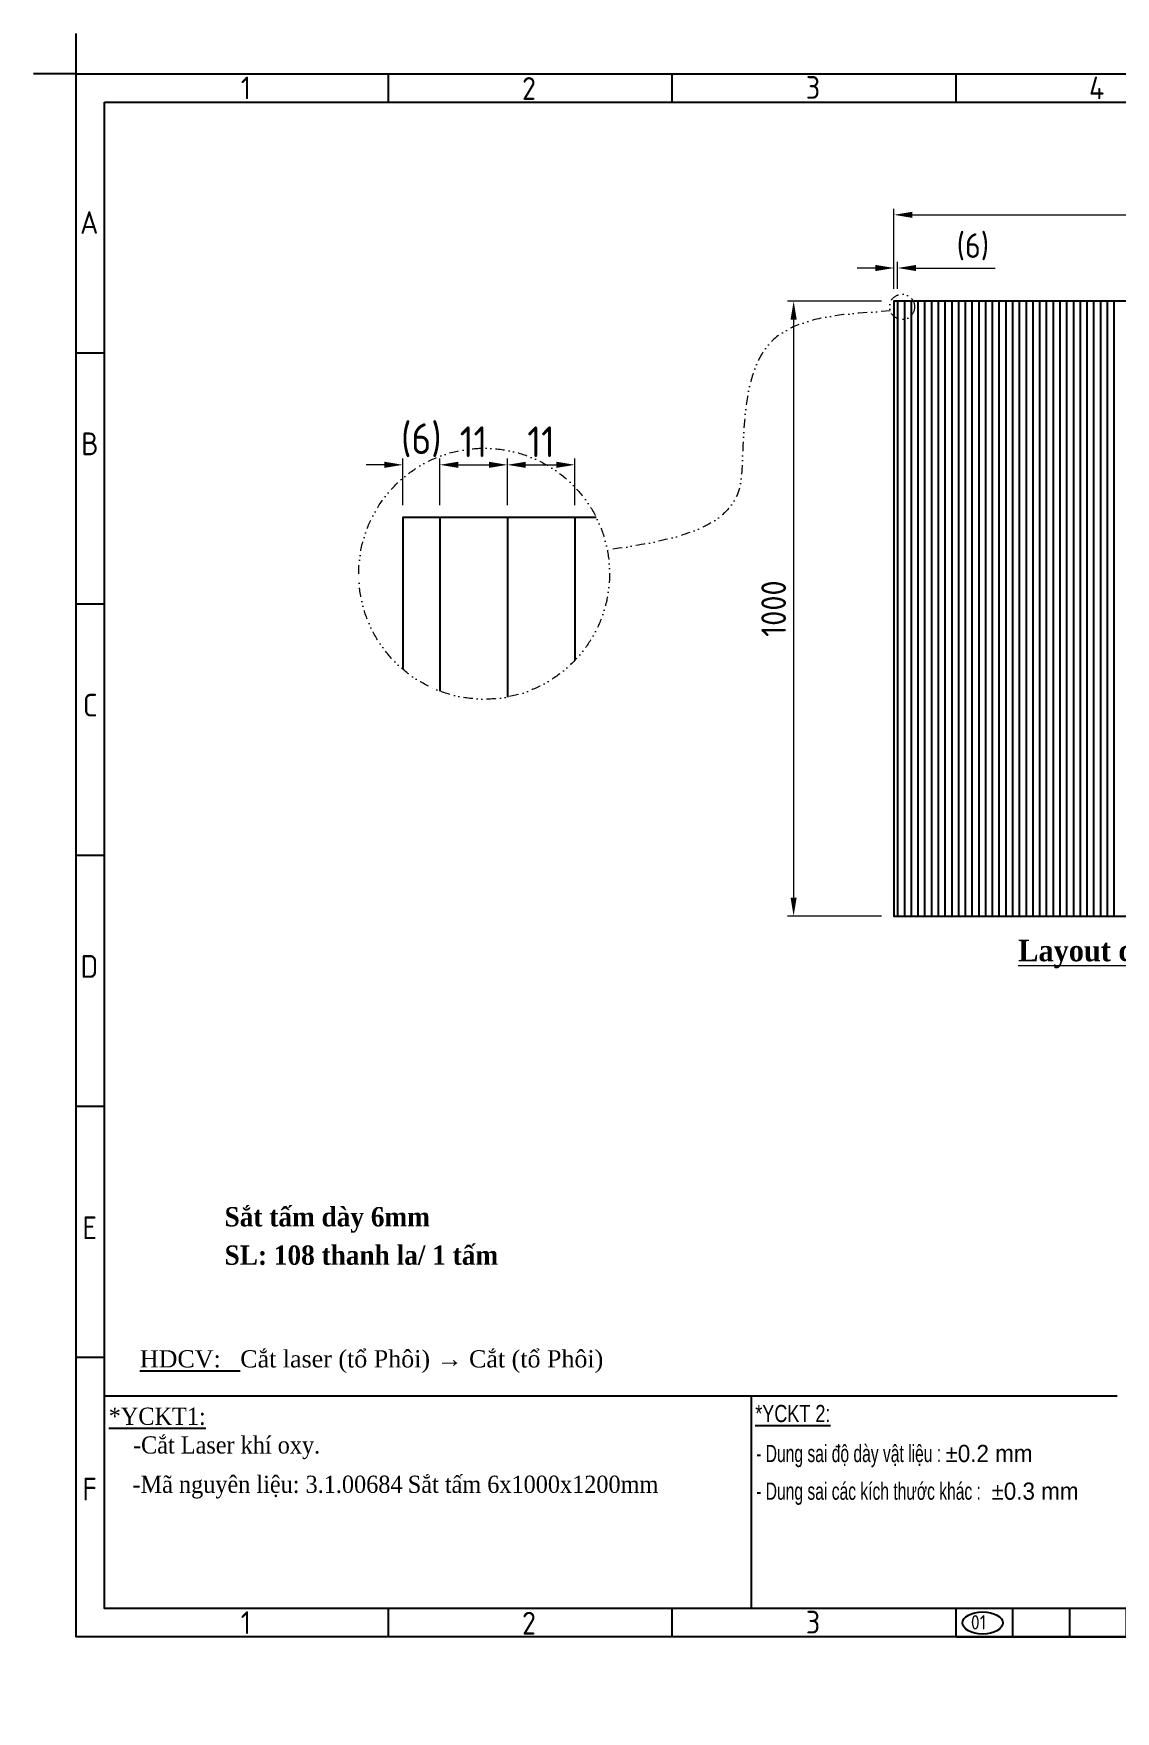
# Model space of a CAD drawing. Header units: millimetres. Extents: x -205945 to -46279, y 28253 to 108078.
# Drawn here: x -114175 to -112414, y 54296 to 57025 of the extents above; entities that cross this region are included whole.
import ezdxf

# ---------------------------------------------------------------- set-up
doc = ezdxf.new("R2010")
doc.units = ezdxf.units.MM
doc.header["$PDMODE"] = 2
for name, pattern in [('CENTER', [2, 1.25, -0.25, 0.25, -0.25]), ('CONTPVMNIL', [0]), ('DIVIDE', [1.25, 0.5, -0.25, 0, -0.25, 0, -0.25])]:
    doc.linetypes.add(name, pattern=pattern)
doc.layers.get('0').update_dxf_attribs({"linetype": 'CONTPVMNIL'})
doc.layers.get('DEFPOINTS').update_dxf_attribs({"color": 6})
doc.layers.add('D KT', color=4, linetype='Continuous', lineweight=18)
doc.layers.add('d tam', color=2, linetype='CENTER', lineweight=9)
doc.layers.add('FRAME050', color=6, linetype='Continuous')
doc.layers.add('MAIN', color=7, linetype='Continuous')
doc.styles.add('ISOCP', font='isocp')
doc.styles.add('SLDTEXTSTYLE0', font='timesi.ttf', dxfattribs={"width": 0.933, "bigfont": 'bigfont'})
doc.styles.add('SLDTEXTSTYLE3', font='TXT', dxfattribs={"width": 0.65, "bigfont": 'bigfont'})
doc.styles.get("Standard").update_dxf_attribs({"font": 'isocp.shx'})
doc.styles.add('style1', font='arial.ttf', dxfattribs={"width": 0.75})
doc.dimstyles.new('dim 20', dxfattribs={"dimscale": 20, "dimtxt": 2.5, "dimasz": 1.5, "dimexe": 0.5, "dimexo": 1, "dimtad": 1, "dimtoh": 1, "dimtxsty": 'ISOCP', "dimcen": 0, "dimclrd": 3, "dimclre": 3, "dimclrt": 7, "dimadec": 0, "dimazin": 0, "dimtfac": 1, "dimtix": 1, "dimtofl": 0, "dimtmove": 0, "dimatfit": 3, "dimfxl": 0, "dimlwd": 5, "dimlwe": 5, "dimarcsym": 0})

# ---------------------------------------------------------------- blocks, each defined once
blk = doc.blocks.new('khung moi')
at = {"layer": 'FRAME050'}
for p, q in [((-261.36, 221.36), (-261.36, 225.32)), ((-221.76, 221.36), (-221.76, 225.32)), ((-182.16, 221.36), (-182.16, 225.32)), ((-142.56, 221.36), (-142.56, 225.32)), ((-102.96, 221.36), (-102.96, 225.32)), ((-63.36, 221.36), (-63.36, 225.32)), ((-23.76, 221.36), (-23.76, 225.32)), ((-300.96, 186.36), (-304.92, 186.36)), ((0, 186.36), (-3.96, 186.36)), ((-300.96, 151.36), (-304.92, 151.36)), ((0, 151.36), (-3.96, 151.36)), ((-304.92, 116.36), (-300.96, 116.36)), ((-3.96, 116.36), (0, 116.36)), ((-300.96, 81.36), (-304.92, 81.36)), ((0, 81.36), (-3.96, 81.36)), ((-300.96, 46.36), (-304.92, 46.36)), ((0, 46.36), (-3.96, 46.36)), ((-261.36, 7.4), (-261.36, 11.36)), ((-221.76, 7.4), (-221.76, 11.36)), ((-182.16, 7.4), (-182.16, 11.36)), ((-174.24, 7.4), (-174.24, 11.36)), ((-166.32, 7.4), (-166.32, 11.36)), ((-158.4, 7.4), (-158.4, 11.36)), ((-150.48, 7.4), (-150.48, 11.36)), ((-142.56, 11.36), (-142.56, 7.4)), ((-134.64, 7.4), (-134.64, 11.36)), ((-126.72, 7.4), (-126.72, 11.36)), ((-118.8, 7.4), (-118.8, 11.36)), ((-110.88, 7.4), (-110.88, 11.36)), ((-102.96, 7.4), (-102.96, 11.36)), ((-63.36, 7.4), (-63.36, 11.36)), ((-23.76, 7.4), (-23.76, 11.36)), ((-182.16, 7.4), (-102.96, 7.4))]:
    blk.add_line(p, q, dxfattribs=at)
at = {"layer": 'MAIN'}
for p, q in [((-304.92, 225.32), (-304.92, 230.92)), ((-304.92, 225.32), (-310.86, 225.32)), ((0, 7.4), (9.82, 7.4)), ((0, 7.4), (0, -3))]:
    blk.add_line(p, q, dxfattribs=at)
at = {"layer": 'MAIN', "color": 7, "linetype": 'Continuous'}
blk.add_lwpolyline([(-300.96, 221.36), (-3.96, 221.36), (-3.96, 11.36), (-300.96, 11.36)], close=True, dxfattribs=at)
at = {"layer": 'FRAME050', "style": 'ISOCP'}
for s, p in [('1', (-281.95, 221.76)), ('2', (-242.72, 221.68)), ('3', (-203.13, 221.83)), ('4', (-163.63, 221.76)), ('5', (-123.93, 221.83)), ('6', (-84.25, 221.69)), ('7', (-44.67, 221.76)), ('8', (-9.03, 221.76)), ('A', (-3.41, 208.57)), ('A', (-304.37, 203)), ('B', (-304.21, 172.14)), ('B', (-3.25, 172.14)), ('C', (-303.97, 135.71)), ('C', (-3.01, 135.71)), ('D', (-304.3, 99.28)), ('D', (-3.34, 99.28)), ('E', (-304.05, 62.84)), ('E', (-3.09, 62.84)), ('F', (-304.05, 26.41)), ('1', (-281.95, 7.8)), ('2', (-242.72, 7.72)), ('3', (-203.13, 7.87)), ('6', (-84.25, 7.73)), ('7', (-44.67, 7.8)), ('8', (-9.03, 7.8))]:
    blk.add_text(s, height=3.17, dxfattribs=at).set_placement(p)
blk = doc.blocks.new('*D584')
at = {"layer": 'D KT', "color": 3, "lineweight": 5, "ltscale": 3, "transparency": 16777216}
for p, q in [((-112794.7, 56589.3), (-112947.9, 56589.3)), ((-112937.9, 56559.3), (-112937.9, 55619.3)), ((-112794.7, 55589.3), (-112947.9, 55589.3))]:
    blk.add_line(p, q, dxfattribs=at)
at = {"layer": 'D KT', "color": 3, "ltscale": 3, "transparency": 16777216}
for points in [[(-112942.9, 56559.3), (-112932.9, 56559.3), (-112937.9, 56589.3)], [(-112942.9, 55619.3), (-112932.9, 55619.3), (-112937.9, 55589.3)]]:
    blk.add_solid(points, dxfattribs=at)
at = {"layer": 'DEFPOINTS', "color": 0, "ltscale": 3, "transparency": 16777216}
for p in [(-112774.7, 56589.3), (-112937.9, 55589.3), (-112774.7, 55589.3)]:
    blk.add_point(p, dxfattribs=at)
at = {"layer": 'D KT', "color": 7, "ltscale": 3, "transparency": 16777216, "insert": (-112970.4, 56089.3), "char_height": 40, "attachment_point": 5, "rotation": 90, "style": 'ISOCP'}
blk.add_mtext('1000', dxfattribs=at)
blk = doc.blocks.new('*D581')
at = {"layer": 'D KT', "color": 3, "lineweight": 5, "ltscale": 3, "transparency": 16777216}
for p, q in [((-112774.7, 56609.3), (-112774.7, 56739.8)), ((-111574.7, 56609.3), (-111574.7, 56739.8)), ((-112744.7, 56729.8), (-111604.7, 56729.8))]:
    blk.add_line(p, q, dxfattribs=at)
at = {"layer": 'D KT', "color": 3, "ltscale": 3, "transparency": 16777216}
for points in [[(-112744.7, 56734.8), (-112744.7, 56724.8), (-112774.7, 56729.8)], [(-111604.7, 56734.8), (-111604.7, 56724.8), (-111574.7, 56729.8)]]:
    blk.add_solid(points, dxfattribs=at)
at = {"layer": 'DEFPOINTS', "color": 0, "ltscale": 3, "transparency": 16777216}
for p in [(-111574.7, 56729.8), (-112774.7, 56589.3), (-111574.7, 56589.3)]:
    blk.add_point(p, dxfattribs=at)
at = {"layer": 'D KT', "color": 7, "ltscale": 3, "transparency": 16777216, "insert": (-112174.7, 56762.3), "char_height": 40, "attachment_point": 5, "style": 'ISOCP'}
blk.add_mtext('1200', dxfattribs=at)
blk = doc.blocks.new('*D582')
at = {"color": 3, "lineweight": 5, "transparency": 16777216}
for p, q in [((-112804.7, 56643.3), (-112834.7, 56643.3)), ((-112774.7, 56609.3), (-112774.7, 56653.3)), ((-112768.7, 56609.3), (-112768.7, 56653.3)), ((-112738.7, 56643.3), (-112609.7, 56643.3))]:
    blk.add_line(p, q, dxfattribs=at)
at = {"color": 3, "transparency": 16777216}
for points in [[(-112804.7, 56648.3), (-112804.7, 56638.3), (-112774.7, 56643.3)], [(-112738.7, 56648.3), (-112738.7, 56638.3), (-112768.7, 56643.3)]]:
    blk.add_solid(points, dxfattribs=at)
at = {"layer": 'DEFPOINTS', "color": 0, "transparency": 16777216}
for p in [(-112768.7, 56643.3), (-112774.7, 56589.3), (-112768.7, 56589.3)]:
    blk.add_point(p, dxfattribs=at)
at = {"color": 7, "transparency": 16777216, "insert": (-112646.2, 56677.8), "char_height": 40, "attachment_point": 5, "style": 'ISOCP'}
blk.add_mtext('(6)', dxfattribs=at)
blk = doc.blocks.new('*D587')
at = {"color": 3, "lineweight": 5, "ltscale": 30, "transparency": 16777216}
for p, q in [((-113573.8, 56257.5), (-113573.8, 56333.2)), ((-113513.8, 56257.5), (-113513.8, 56333.2)), ((-113603.8, 56323.2), (-113633.8, 56323.2)), ((-113483.8, 56323.2), (-113453.8, 56323.2))]:
    blk.add_line(p, q, dxfattribs=at)
at = {"color": 3, "ltscale": 30, "transparency": 16777216}
for points in [[(-113603.8, 56328.2), (-113603.8, 56318.2), (-113573.8, 56323.2)], [(-113483.8, 56328.2), (-113483.8, 56318.2), (-113513.8, 56323.2)]]:
    blk.add_solid(points, dxfattribs=at)
at = {"layer": 'DEFPOINTS', "color": 0, "ltscale": 30, "transparency": 16777216}
for p in [(-113573.8, 56323.2), (-113573.8, 56237.5), (-113513.8, 56237.5)]:
    blk.add_point(p, dxfattribs=at)
at = {"color": 7, "ltscale": 30, "transparency": 16777216, "insert": (-113543.8, 56363.2), "char_height": 50, "attachment_point": 5, "style": 'ISOCP'}
blk.add_mtext('(6)', dxfattribs=at)
blk = doc.blocks.new('*D588')
at = {"color": 3, "lineweight": 5, "ltscale": 30, "transparency": 16777216}
for p, q in [((-113513.8, 56257.5), (-113513.8, 56333.2)), ((-113403.8, 56257.5), (-113403.8, 56333.2)), ((-113483.8, 56323.2), (-113433.8, 56323.2))]:
    blk.add_line(p, q, dxfattribs=at)
at = {"color": 3, "ltscale": 30, "transparency": 16777216}
for points in [[(-113483.8, 56328.2), (-113483.8, 56318.2), (-113513.8, 56323.2)], [(-113433.8, 56328.2), (-113433.8, 56318.2), (-113403.8, 56323.2)]]:
    blk.add_solid(points, dxfattribs=at)
at = {"layer": 'DEFPOINTS', "color": 0, "ltscale": 30, "transparency": 16777216}
for p in [(-113403.8, 56323.2), (-113513.8, 56237.5), (-113403.8, 56237.5)]:
    blk.add_point(p, dxfattribs=at)
at = {"color": 7, "ltscale": 30, "transparency": 16777216, "insert": (-113458.8, 56360.7), "char_height": 50, "attachment_point": 5, "style": 'ISOCP'}
blk.add_mtext('11', dxfattribs=at)
blk = doc.blocks.new('*D589')
at = {"color": 3, "lineweight": 5, "ltscale": 30, "transparency": 16777216}
for p, q in [((-113403.8, 56257.5), (-113403.8, 56333.2)), ((-113293.8, 56257.5), (-113293.8, 56333.2)), ((-113373.8, 56323.2), (-113323.8, 56323.2))]:
    blk.add_line(p, q, dxfattribs=at)
at = {"color": 3, "ltscale": 30, "transparency": 16777216}
for points in [[(-113373.8, 56328.2), (-113373.8, 56318.2), (-113403.8, 56323.2)], [(-113323.8, 56328.2), (-113323.8, 56318.2), (-113293.8, 56323.2)]]:
    blk.add_solid(points, dxfattribs=at)
at = {"layer": 'DEFPOINTS', "color": 0, "ltscale": 30, "transparency": 16777216}
for p in [(-113293.8, 56323.2), (-113403.8, 56237.5), (-113293.8, 56237.5)]:
    blk.add_point(p, dxfattribs=at)
at = {"color": 7, "ltscale": 30, "transparency": 16777216, "insert": (-113348.8, 56360.7), "char_height": 50, "attachment_point": 5, "style": 'ISOCP'}
blk.add_mtext('11', dxfattribs=at)

msp = doc.modelspace()

# ---------------------------------------------------------------- linework, layer by layer
at = {"ltscale": 30}
for p, q in [((-112768.695, 56589.313), (-112768.695, 55589.313)), ((-112757.695, 56589.313), (-112757.695, 55589.313)), ((-112746.695, 56589.313), (-112746.695, 55589.313)), ((-112735.695, 56589.313), (-112735.695, 55589.313)), ((-112724.695, 56589.313), (-112724.695, 55589.313)), ((-112713.695, 56589.313), (-112713.695, 55589.313)), ((-112702.695, 56589.313), (-112702.695, 55589.313)), ((-112691.695, 56589.313), (-112691.695, 55589.313)), ((-112680.695, 56589.313), (-112680.695, 55589.313)), ((-112669.695, 56589.313), (-112669.695, 55589.313)), ((-112658.695, 56589.313), (-112658.695, 55589.313)), ((-112647.695, 56589.313), (-112647.695, 55589.313)), ((-112636.695, 56589.313), (-112636.695, 55589.313)), ((-112625.695, 56589.313), (-112625.695, 55589.313)), ((-112614.695, 56589.313), (-112614.695, 55589.313)), ((-112603.695, 56589.313), (-112603.695, 55589.313)), ((-112592.695, 56589.313), (-112592.695, 55589.313)), ((-112581.695, 56589.313), (-112581.695, 55589.313)), ((-112570.695, 56589.313), (-112570.695, 55589.313)), ((-112559.695, 56589.313), (-112559.695, 55589.313)), ((-112548.695, 56589.313), (-112548.695, 55589.313)), ((-112537.695, 56589.313), (-112537.695, 55589.313)), ((-112526.695, 56589.313), (-112526.695, 55589.313)), ((-112515.695, 56589.313), (-112515.695, 55589.313)), ((-112504.695, 56589.313), (-112504.695, 55589.313)), ((-112493.695, 56589.313), (-112493.695, 55589.313)), ((-112482.695, 56589.313), (-112482.695, 55589.313)), ((-112471.695, 56589.313), (-112471.695, 55589.313)), ((-112460.695, 56589.313), (-112460.695, 55589.313)), ((-112449.695, 56589.313), (-112449.695, 55589.313)), ((-112438.695, 56589.313), (-112438.695, 55589.313)), ((-112427.695, 56589.313), (-112427.695, 55589.313)), ((-112416.695, 56589.313), (-112416.695, 55589.313)), ((-113513.772, 56237.456), (-113513.772, 55955.214)), ((-113403.772, 56237.456), (-113403.772, 55945.534)), ((-113293.772, 56237.456), (-113293.772, 56005.339))]:
    msp.add_line(p, q, dxfattribs=at)
for p, q in [((-112411.636, 54808.354), (-114059.381, 54808.354)), ((-113007.191, 54808.354), (-113007.191, 54463.103))]:
    msp.add_line(p, q)
at = {"ltscale": 3}
msp.add_lwpolyline([(-111574.695, 55589.313), (-111574.695, 56589.313), (-112774.695, 56589.313), (-112774.695, 55589.313)], close=True, dxfattribs=at)
msp.add_lwpolyline([(-113259.071, 56237.456), (-113573.772, 56237.456), (-113573.772, 55990.635)], dxfattribs=at)
msp.add_ellipse((-112630.332, 54439.467), major_axis=(-32.79, 0), ratio=0.55171628)
at = {"layer": 'd tam', "linetype": 'DIVIDE', "ltscale": 30}
for centre, radius in [((-112761.473, 56580.175), 20.408), ((-113441.55, 56146.084), 204.077)]:
    msp.add_circle(centre, radius, dxfattribs=at)
msp.add_spline([(-112780.721, 56573.394), (-112977.79, 56519.716), (-113021.464, 56328.117), (-113025.781, 56286.658), (-113241.118, 56184.48)], degree=3, dxfattribs=at)
at = {"layer": 'DEFPOINTS'}
msp.add_lwpolyline([(-114105.581, 56959.303), (-110548.181, 56959.303), (-110548.181, 54416.903), (-114105.581, 54416.903)], close=True, dxfattribs=at)

# ---------------------------------------------------------------- block references
at = {"xscale": 11.66666666666667, "yscale": 11.66666666666667, "zscale": 11.66666666666667}
msp.add_blockref('khung moi', (-110548.181, 54330.523), dxfattribs=at)

# ---------------------------------------------------------------- texts
at = {"char_height": 28, "attachment_point": 1}
for s, insert, width, style in [('{\\fTimes New Roman|b0|i0|c0|p18;\\W1;\\LHDCV:\\l   Cắt laser (tổ Phôi) → Cắt (tổ Phôi)}', (-114001.757, 54883.082), 968.26273, 'SLDTEXTSTYLE0'), ('{\\fTimes New Roman|b0|i0|c0|p18;\\L*YCKT1:\\l   \\W0.933;\\P    -Cắt Laser khí oxy.}', (-114052.493, 54789.734), 968.26273, 'SLDTEXTSTYLE0'), ('{\\L*YCKT 2:}', (-113000.303, 54794.167), 338.00853, 'style1'), ('{\\fTimes New Roman|b0|i0|c0|p18;-\\W0.933;Mã nguyên liệu: 3.1.00684^ISắt tấm 6x1000x1200mm}', (-114013.789, 54679.063), 988.07433, 'SLDTEXTSTYLE0')]:
    msp.add_mtext(s, dxfattribs=dict(at, insert=insert, width=width, style=style))
at = {"color": 0, "char_height": 28, "width": 940.18245, "attachment_point": 1, "style": 'SLDTEXTSTYLE3'}
for s, insert in [('{\\fArial|b0|i0|c0|p34; - Dung sai độ dày vật liệu : \\W0.933;%%P0.2 mm}', (-113005.914, 54729.149)), ('{\\fArial|b0|i0|c0|p34; - Dung sai các kích thước khác : \\W0.933; %%P0.3 mm}', (-113005.914, 54667.858))]:
    msp.add_mtext(s, dxfattribs=dict(at, insert=insert))
at = {"insert": (-112649.471, 54452.231), "char_height": 23.3333, "width": 24.50884, "attachment_point": 1}
msp.add_mtext('01', dxfattribs=at)
at = {"layer": 'D KT', "ltscale": 3, "width": 2317.34455, "attachment_point": 1, "style": 'SLDTEXTSTYLE0'}
for s, insert, char_height in [('{\\fTimes New Roman|b1|i0|c0|p18;\\LLayout cắt laser}', (-112572.339, 55550.751), 35), ('{\\fTimes New Roman|b1|i0|c0|p18;Sắt tấm dày 6mm}', (-113863.931, 55115.951), 31.5), ('{\\fTimes New Roman|b1|i0|c0|p18;SL: 108 thanh la/ 1 tấm}', (-113863.931, 55053.506), 31.5)]:
    msp.add_mtext(s, dxfattribs=dict(at, insert=insert, char_height=char_height))

# ---------------------------------------------------------------- dimensions: what is measured, and where the dimension line sits
dim = msp.add_linear_dim(base=(-112768.695, 56643.284), p1=(-112774.695, 56589.313), p2=(-112768.695, 56589.313), text='(<>)', dimstyle='dim 20', override={"dimtxt": 2})
dim.commit()
dim.dimension.update_dxf_attribs({"geometry": '*D582', "text_midpoint": (-112646.188, 56643.284), "dimtype": 160})
at = {"ltscale": 30}
dim = msp.add_linear_dim(base=(-113573.772, 56323.185), p1=(-113513.772, 56237.456), p2=(-113573.772, 56237.456), text='(<>)', dimstyle='dim 20', override={"dimlfac": 0.1}, dxfattribs=at)
dim.commit()
dim.dimension.update_dxf_attribs({"geometry": '*D587', "text_midpoint": (-113543.772, 56363.185)})
for base, p1, p2, picture, middle in [((-113403.772, 56323.185), (-113513.772, 56237.456), (-113403.772, 56237.456), '*D588', (-113458.772, 56360.685)), ((-113293.772, 56323.185), (-113403.772, 56237.456), (-113293.772, 56237.456), '*D589', (-113348.772, 56360.685))]:
    dim = msp.add_linear_dim(base=base, p1=p1, p2=p2, dimstyle='dim 20', override={"dimlfac": 0.1, "dimtmove": 1}, dxfattribs=at)
    dim.commit()
    dim.dimension.update_dxf_attribs({"geometry": picture, "text_midpoint": middle})
at = {"layer": 'D KT', "ltscale": 3}
dim = msp.add_linear_dim(base=(-111574.695, 56729.769), p1=(-112774.695, 56589.313), p2=(-111574.695, 56589.313), dimstyle='dim 20', override={"dimtxt": 2}, dxfattribs=at)
dim.commit()
dim.dimension.update_dxf_attribs({"geometry": '*D581', "text_midpoint": (-112174.695, 56762.273)})
dim = msp.add_linear_dim(base=(-112937.943, 55589.313), p1=(-112774.695, 56589.313), p2=(-112774.695, 55589.313), angle=90, dimstyle='dim 20', override={"dimtxt": 2}, dxfattribs=at)
dim.commit()
dim.dimension.update_dxf_attribs({"geometry": '*D584', "text_midpoint": (-112970.443, 56089.313)})

doc.saveas('drawing.dxf')
